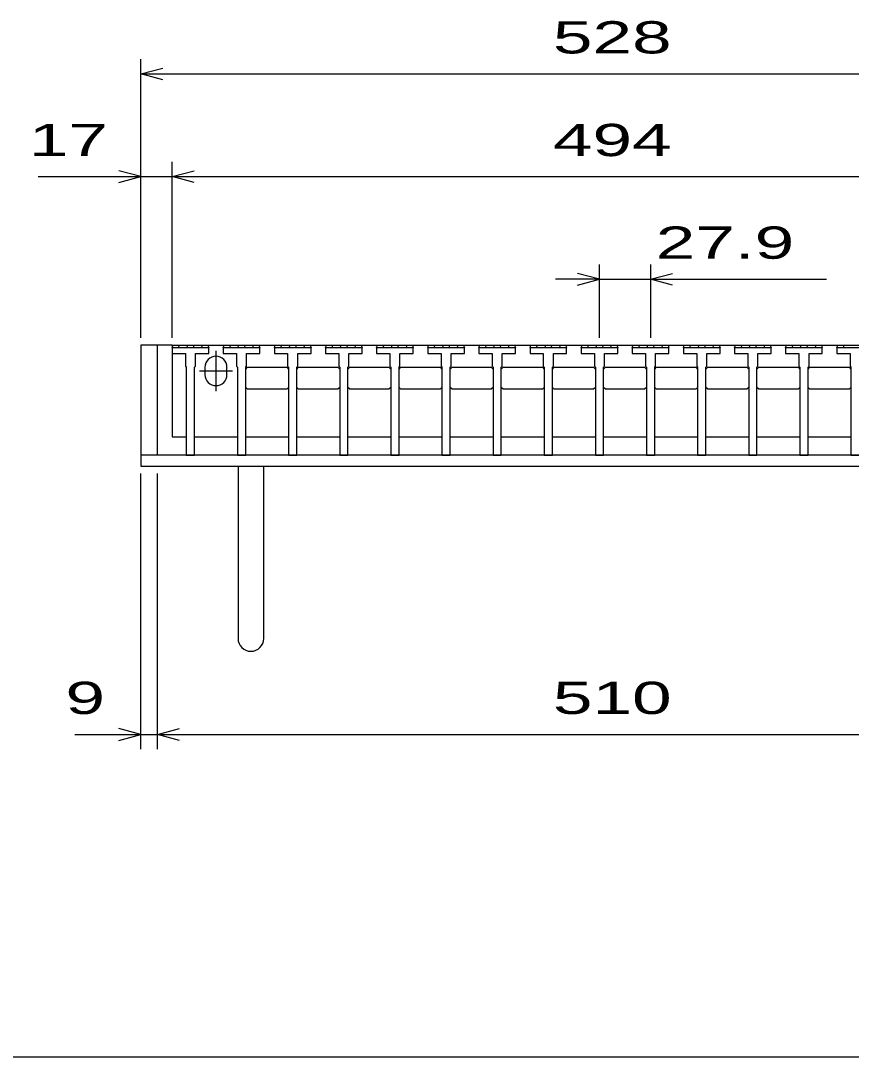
# Model space of a CAD drawing. Units: millimetres, scale not verified. Extents: x -1456 to 1385, y -1026 to 843.
# Drawn here: x -1066 to -613, y -917 to -352 of the extents above; entities that cross this region are included whole.
import ezdxf
from ezdxf.enums import TextEntityAlignment as Align

# ---------------------------------------------------------------- set-up
doc = ezdxf.new("R2010")
doc.units = ezdxf.units.MM
doc.header["$LTSCALE"] = 8
for name, color, linetype, lineweight in [('0_2', 150, 'Continuous', 25), ('16', 3, 'Continuous', 25), ('19', 6, 'Continuous', 25), ('22', 2, 'Continuous', 25)]:
    doc.layers.add(name, color=color, linetype=linetype, lineweight=lineweight)
doc.styles.add('ベクトル', font='')
doc.styles.get('ベクトル').set_extended_font_data('ベクトル')

msp = doc.modelspace()

# ---------------------------------------------------------------- linework, layer by layer
at = {"layer": '0_2'}
msp.add_line((1384.8, -917.2), (-1383.2, -917.2), dxfattribs=at)
at = {"layer": '16'}
for p, q in [((-983.8, -530.2), (-983.3, -528.7)), ((-983.8, -528.7), (-489.8, -528.7)), ((-983.8, -528.7), (-983.8, -578.7)), ((-983.8, -530.2), (-983.8, -533.2)), ((-963.8, -530.2), (-983.8, -530.2)), ((-983.3, -528.7), (-980.4, -528.7)), ((-980.4, -528.7), (-979.9, -530.2)), ((-975.75, -530.2), (-975.25, -528.7)), ((-975.25, -528.7), (-972.35, -528.7)), ((-972.35, -528.7), (-971.85, -530.2)), ((-967.7, -530.2), (-967.2, -528.7)), ((-967.2, -528.7), (-964.3, -528.7)), ((-964.3, -528.7), (-963.8, -530.2)), ((-963.8, -533.2), (-963.8, -530.2)), ((-955.9, -530.2), (-955.4, -528.7)), ((-955.9, -530.2), (-955.9, -533.2)), ((-935.9, -530.2), (-955.9, -530.2)), ((-955.4, -528.7), (-952.5, -528.7)), ((-952.5, -528.7), (-952, -530.2)), ((-947.85, -530.2), (-947.35, -528.7)), ((-947.35, -528.7), (-944.45, -528.7)), ((-944.45, -528.7), (-943.95, -530.2)), ((-939.8, -530.2), (-939.3, -528.7)), ((-939.3, -528.7), (-936.4, -528.7)), ((-936.4, -528.7), (-935.9, -530.2)), ((-935.9, -533.2), (-935.9, -530.2)), ((-928, -530.2), (-927.5, -528.7)), ((-928, -530.2), (-928, -533.2)), ((-908, -530.2), (-928, -530.2)), ((-927.5, -528.7), (-924.6, -528.7)), ((-924.6, -528.7), (-924.1, -530.2)), ((-919.95, -530.2), (-919.45, -528.7)), ((-919.45, -528.7), (-916.55, -528.7)), ((-916.55, -528.7), (-916.05, -530.2)), ((-911.9, -530.2), (-911.4, -528.7)), ((-911.4, -528.7), (-908.5, -528.7)), ((-908.5, -528.7), (-908, -530.2)), ((-908, -533.2), (-908, -530.2)), ((-900.1, -530.2), (-899.6, -528.7)), ((-900.1, -530.2), (-900.1, -533.2)), ((-880.1, -530.2), (-900.1, -530.2)), ((-899.6, -528.7), (-896.7, -528.7)), ((-896.7, -528.7), (-896.2, -530.2)), ((-892.05, -530.2), (-891.55, -528.7)), ((-891.55, -528.7), (-888.65, -528.7)), ((-888.65, -528.7), (-888.15, -530.2)), ((-884, -530.2), (-883.5, -528.7)), ((-883.5, -528.7), (-880.6, -528.7)), ((-880.6, -528.7), (-880.1, -530.2)), ((-880.1, -533.2), (-880.1, -530.2)), ((-872.2, -530.2), (-871.7, -528.7)), ((-872.2, -530.2), (-872.2, -533.2)), ((-852.2, -530.2), (-872.2, -530.2)), ((-871.7, -528.7), (-868.8, -528.7)), ((-868.8, -528.7), (-868.3, -530.2)), ((-864.15, -530.2), (-863.65, -528.7)), ((-863.65, -528.7), (-860.75, -528.7)), ((-860.75, -528.7), (-860.25, -530.2)), ((-856.1, -530.2), (-855.6, -528.7)), ((-855.6, -528.7), (-852.7, -528.7)), ((-852.7, -528.7), (-852.2, -530.2)), ((-852.2, -533.2), (-852.2, -530.2)), ((-844.3, -530.2), (-843.8, -528.7)), ((-844.3, -530.2), (-844.3, -533.2)), ((-824.3, -530.2), (-844.3, -530.2)), ((-843.8, -528.7), (-840.9, -528.7)), ((-840.9, -528.7), (-840.4, -530.2)), ((-836.25, -530.2), (-835.75, -528.7)), ((-835.75, -528.7), (-832.85, -528.7)), ((-832.85, -528.7), (-832.35, -530.2)), ((-828.2, -530.2), (-827.7, -528.7)), ((-827.7, -528.7), (-824.8, -528.7)), ((-824.8, -528.7), (-824.3, -530.2)), ((-824.3, -533.2), (-824.3, -530.2)), ((-816.4, -530.2), (-815.9, -528.7)), ((-816.4, -530.2), (-816.4, -533.2)), ((-796.4, -530.2), (-816.4, -530.2)), ((-815.9, -528.7), (-813, -528.7)), ((-813, -528.7), (-812.5, -530.2)), ((-808.35, -530.2), (-807.85, -528.7)), ((-807.85, -528.7), (-804.95, -528.7)), ((-804.95, -528.7), (-804.45, -530.2)), ((-800.3, -530.2), (-799.8, -528.7)), ((-799.8, -528.7), (-796.9, -528.7)), ((-796.9, -528.7), (-796.4, -530.2)), ((-796.4, -533.2), (-796.4, -530.2)), ((-788.5, -530.2), (-788, -528.7)), ((-788.5, -530.2), (-788.5, -533.2)), ((-768.5, -530.2), (-788.5, -530.2)), ((-788, -528.7), (-785.1, -528.7)), ((-785.1, -528.7), (-784.6, -530.2)), ((-780.45, -530.2), (-779.95, -528.7)), ((-779.95, -528.7), (-777.05, -528.7)), ((-777.05, -528.7), (-776.55, -530.2)), ((-772.4, -530.2), (-771.9, -528.7)), ((-771.9, -528.7), (-769, -528.7)), ((-769, -528.7), (-768.5, -530.2)), ((-768.5, -533.2), (-768.5, -530.2)), ((-760.6, -530.2), (-760.1, -528.7)), ((-760.6, -530.2), (-760.6, -533.2)), ((-740.6, -530.2), (-760.6, -530.2)), ((-760.1, -528.7), (-757.2, -528.7)), ((-757.2, -528.7), (-756.7, -530.2)), ((-752.55, -530.2), (-752.05, -528.7)), ((-752.05, -528.7), (-749.15, -528.7)), ((-749.15, -528.7), (-748.65, -530.2)), ((-744.5, -530.2), (-744, -528.7)), ((-744, -528.7), (-741.1, -528.7)), ((-741.1, -528.7), (-740.6, -530.2)), ((-740.6, -533.2), (-740.6, -530.2)), ((-732.7, -530.2), (-732.2, -528.7)), ((-732.7, -530.2), (-732.7, -533.2)), ((-712.7, -530.2), (-732.7, -530.2)), ((-732.2, -528.7), (-729.3, -528.7)), ((-729.3, -528.7), (-728.8, -530.2)), ((-724.65, -530.2), (-724.15, -528.7)), ((-724.15, -528.7), (-721.25, -528.7)), ((-721.25, -528.7), (-720.75, -530.2)), ((-716.6, -530.2), (-716.1, -528.7)), ((-716.1, -528.7), (-713.2, -528.7)), ((-713.2, -528.7), (-712.7, -530.2)), ((-712.7, -533.2), (-712.7, -530.2)), ((-704.8, -530.2), (-704.3, -528.7)), ((-704.8, -530.2), (-704.8, -533.2)), ((-684.8, -530.2), (-704.8, -530.2)), ((-704.3, -528.7), (-701.4, -528.7)), ((-701.4, -528.7), (-700.9, -530.2)), ((-696.75, -530.2), (-696.25, -528.7)), ((-696.25, -528.7), (-693.35, -528.7)), ((-693.35, -528.7), (-692.85, -530.2)), ((-688.7, -530.2), (-688.2, -528.7)), ((-688.2, -528.7), (-685.3, -528.7)), ((-685.3, -528.7), (-684.8, -530.2)), ((-684.8, -533.2), (-684.8, -530.2)), ((-676.9, -530.2), (-676.4, -528.7)), ((-676.9, -530.2), (-676.9, -533.2)), ((-656.9, -530.2), (-676.9, -530.2)), ((-676.4, -528.7), (-673.5, -528.7)), ((-673.5, -528.7), (-673, -530.2)), ((-668.85, -530.2), (-668.35, -528.7)), ((-668.35, -528.7), (-665.45, -528.7)), ((-665.45, -528.7), (-664.95, -530.2)), ((-660.8, -530.2), (-660.3, -528.7)), ((-660.3, -528.7), (-657.4, -528.7)), ((-657.4, -528.7), (-656.9, -530.2)), ((-656.9, -533.2), (-656.9, -530.2)), ((-649, -530.2), (-648.5, -528.7)), ((-649, -530.2), (-649, -533.2)), ((-629, -530.2), (-649, -530.2)), ((-648.5, -528.7), (-645.6, -528.7)), ((-645.6, -528.7), (-645.1, -530.2)), ((-640.95, -530.2), (-640.45, -528.7)), ((-640.45, -528.7), (-637.55, -528.7)), ((-637.55, -528.7), (-637.05, -530.2)), ((-632.9, -530.2), (-632.4, -528.7)), ((-632.4, -528.7), (-629.5, -528.7)), ((-629.5, -528.7), (-629, -530.2)), ((-629, -533.2), (-629, -530.2)), ((-621.1, -530.2), (-620.6, -528.7)), ((-621.1, -530.2), (-621.1, -533.2)), ((-601.1, -530.2), (-621.1, -530.2)), ((-620.6, -528.7), (-617.7, -528.7)), ((-617.7, -528.7), (-617.2, -530.2)), ((-983.8, -533.2), (-976.55, -533.2)), ((-976.55, -533.2), (-976.55, -540.2)), ((-971.05, -540.2), (-971.05, -533.2)), ((-971.05, -533.2), (-963.8, -533.2)), ((-959.85, -531.7), (-959.85, -553.7)), ((-955.9, -533.2), (-948.65, -533.2)), ((-948.65, -533.2), (-948.65, -540.2)), ((-943.15, -540.2), (-943.15, -533.2)), ((-943.15, -533.2), (-935.9, -533.2)), ((-928, -533.2), (-920.75, -533.2)), ((-920.75, -533.2), (-920.75, -540.2)), ((-915.25, -540.2), (-915.25, -533.2)), ((-915.25, -533.2), (-908, -533.2)), ((-900.1, -533.2), (-892.85, -533.2)), ((-892.85, -533.2), (-892.85, -540.2)), ((-887.35, -540.2), (-887.35, -533.2)), ((-887.35, -533.2), (-880.1, -533.2)), ((-872.2, -533.2), (-864.95, -533.2)), ((-864.95, -533.2), (-864.95, -540.2)), ((-859.45, -540.2), (-859.45, -533.2)), ((-859.45, -533.2), (-852.2, -533.2)), ((-844.3, -533.2), (-837.05, -533.2)), ((-837.05, -533.2), (-837.05, -540.2)), ((-831.55, -540.2), (-831.55, -533.2)), ((-831.55, -533.2), (-824.3, -533.2)), ((-816.4, -533.2), (-809.15, -533.2)), ((-809.15, -533.2), (-809.15, -540.2)), ((-803.65, -540.2), (-803.65, -533.2)), ((-803.65, -533.2), (-796.4, -533.2)), ((-788.5, -533.2), (-781.25, -533.2)), ((-781.25, -533.2), (-781.25, -540.2)), ((-775.75, -540.2), (-775.75, -533.2)), ((-775.75, -533.2), (-768.5, -533.2)), ((-760.6, -533.2), (-753.35, -533.2)), ((-753.35, -533.2), (-753.35, -540.2)), ((-747.85, -540.2), (-747.85, -533.2)), ((-747.85, -533.2), (-740.6, -533.2)), ((-732.7, -533.2), (-725.45, -533.2)), ((-725.45, -533.2), (-725.45, -540.2)), ((-719.95, -540.2), (-719.95, -533.2)), ((-719.95, -533.2), (-712.7, -533.2)), ((-704.8, -533.2), (-697.55, -533.2)), ((-697.55, -533.2), (-697.55, -540.2)), ((-692.05, -540.2), (-692.05, -533.2)), ((-692.05, -533.2), (-684.8, -533.2)), ((-676.9, -533.2), (-669.65, -533.2)), ((-669.65, -533.2), (-669.65, -540.2)), ((-664.15, -540.2), (-664.15, -533.2)), ((-664.15, -533.2), (-656.9, -533.2)), ((-649, -533.2), (-641.75, -533.2)), ((-641.75, -533.2), (-641.75, -540.2)), ((-636.25, -540.2), (-636.25, -533.2)), ((-636.25, -533.2), (-629, -533.2)), ((-621.1, -533.2), (-613.85, -533.2)), ((-613.85, -533.2), (-613.85, -540.2)), ((-976.55, -540.2), (-976.05, -540.7)), ((-976.05, -540.7), (-976.05, -588.7)), ((-971.55, -540.7), (-971.05, -540.2)), ((-971.55, -588.7), (-971.55, -540.7)), ((-968.85, -542.7), (-950.85, -542.7)), ((-965.85, -540.7), (-965.85, -544.7)), ((-953.85, -544.7), (-953.85, -540.7)), ((-948.65, -540.2), (-948.15, -540.7)), ((-948.15, -540.7), (-948.15, -588.7)), ((-943.65, -540.7), (-943.15, -540.2)), ((-943.65, -588.7), (-943.65, -540.7)), ((-943.65, -541.7), (-942.65, -540.7)), ((-942.65, -540.7), (-921.25, -540.7)), ((-921.25, -540.7), (-920.25, -541.7)), ((-920.75, -540.2), (-920.25, -540.7)), ((-920.25, -540.7), (-920.25, -588.7)), ((-915.75, -540.7), (-915.25, -540.2)), ((-915.75, -588.7), (-915.75, -540.7)), ((-915.75, -541.7), (-914.75, -540.7)), ((-914.75, -540.7), (-893.35, -540.7)), ((-893.35, -540.7), (-892.35, -541.7)), ((-892.85, -540.2), (-892.35, -540.7)), ((-892.35, -540.7), (-892.35, -588.7)), ((-887.85, -540.7), (-887.35, -540.2)), ((-887.85, -588.7), (-887.85, -540.7)), ((-887.85, -541.7), (-886.85, -540.7)), ((-886.85, -540.7), (-865.45, -540.7)), ((-865.45, -540.7), (-864.45, -541.7)), ((-864.95, -540.2), (-864.45, -540.7)), ((-864.45, -540.7), (-864.45, -588.7)), ((-859.95, -540.7), (-859.45, -540.2)), ((-859.95, -588.7), (-859.95, -540.7)), ((-859.95, -541.7), (-858.95, -540.7)), ((-858.95, -540.7), (-837.55, -540.7)), ((-837.55, -540.7), (-836.55, -541.7)), ((-837.05, -540.2), (-836.55, -540.7)), ((-836.55, -540.7), (-836.55, -588.7)), ((-832.05, -540.7), (-831.55, -540.2)), ((-832.05, -588.7), (-832.05, -540.7)), ((-832.05, -541.7), (-831.05, -540.7)), ((-831.05, -540.7), (-809.65, -540.7)), ((-809.65, -540.7), (-808.65, -541.7)), ((-809.15, -540.2), (-808.65, -540.7)), ((-808.65, -540.7), (-808.65, -588.7)), ((-804.15, -540.7), (-803.65, -540.2)), ((-804.15, -588.7), (-804.15, -540.7)), ((-804.15, -541.7), (-803.15, -540.7)), ((-803.15, -540.7), (-781.75, -540.7)), ((-781.75, -540.7), (-780.75, -541.7)), ((-781.25, -540.2), (-780.75, -540.7)), ((-780.75, -540.7), (-780.75, -588.7)), ((-776.25, -540.7), (-775.75, -540.2)), ((-776.25, -588.7), (-776.25, -540.7)), ((-776.25, -541.7), (-775.25, -540.7)), ((-775.25, -540.7), (-753.85, -540.7)), ((-753.85, -540.7), (-752.85, -541.7)), ((-753.35, -540.2), (-752.85, -540.7)), ((-752.85, -540.7), (-752.85, -588.7)), ((-748.35, -540.7), (-747.85, -540.2)), ((-748.35, -588.7), (-748.35, -540.7)), ((-748.35, -541.7), (-747.35, -540.7)), ((-747.35, -540.7), (-725.95, -540.7)), ((-725.95, -540.7), (-724.95, -541.7)), ((-725.45, -540.2), (-724.95, -540.7)), ((-724.95, -540.7), (-724.95, -588.7)), ((-720.45, -540.7), (-719.95, -540.2)), ((-720.45, -588.7), (-720.45, -540.7)), ((-720.45, -541.7), (-719.45, -540.7)), ((-719.45, -540.7), (-698.05, -540.7)), ((-698.05, -540.7), (-697.05, -541.7)), ((-697.55, -540.2), (-697.05, -540.7)), ((-697.05, -540.7), (-697.05, -588.7)), ((-692.55, -540.7), (-692.05, -540.2)), ((-692.55, -588.7), (-692.55, -540.7)), ((-692.55, -541.7), (-691.55, -540.7)), ((-691.55, -540.7), (-670.15, -540.7)), ((-670.15, -540.7), (-669.15, -541.7)), ((-669.65, -540.2), (-669.15, -540.7)), ((-669.15, -540.7), (-669.15, -588.7)), ((-664.65, -540.7), (-664.15, -540.2)), ((-664.65, -588.7), (-664.65, -540.7)), ((-664.65, -541.7), (-663.65, -540.7)), ((-663.65, -540.7), (-642.25, -540.7)), ((-642.25, -540.7), (-641.25, -541.7)), ((-641.75, -540.2), (-641.25, -540.7)), ((-641.25, -540.7), (-641.25, -588.7)), ((-636.75, -540.7), (-636.25, -540.2)), ((-636.75, -588.7), (-636.75, -540.7)), ((-636.75, -541.7), (-635.75, -540.7)), ((-635.75, -540.7), (-614.35, -540.7)), ((-614.35, -540.7), (-613.35, -541.7)), ((-613.85, -540.2), (-613.35, -540.7)), ((-613.35, -540.7), (-613.35, -588.7)), ((-942.65, -552.7), (-943.65, -551.7)), ((-921.25, -552.7), (-942.65, -552.7)), ((-920.25, -551.7), (-921.25, -552.7)), ((-914.75, -552.7), (-915.75, -551.7)), ((-893.35, -552.7), (-914.75, -552.7)), ((-892.35, -551.7), (-893.35, -552.7)), ((-886.85, -552.7), (-887.85, -551.7)), ((-865.45, -552.7), (-886.85, -552.7)), ((-864.45, -551.7), (-865.45, -552.7)), ((-858.95, -552.7), (-859.95, -551.7)), ((-837.55, -552.7), (-858.95, -552.7)), ((-836.55, -551.7), (-837.55, -552.7)), ((-831.05, -552.7), (-832.05, -551.7)), ((-809.65, -552.7), (-831.05, -552.7)), ((-808.65, -551.7), (-809.65, -552.7)), ((-803.15, -552.7), (-804.15, -551.7)), ((-781.75, -552.7), (-803.15, -552.7)), ((-780.75, -551.7), (-781.75, -552.7)), ((-775.25, -552.7), (-776.25, -551.7)), ((-753.85, -552.7), (-775.25, -552.7)), ((-752.85, -551.7), (-753.85, -552.7)), ((-747.35, -552.7), (-748.35, -551.7)), ((-725.95, -552.7), (-747.35, -552.7)), ((-724.95, -551.7), (-725.95, -552.7)), ((-719.45, -552.7), (-720.45, -551.7)), ((-698.05, -552.7), (-719.45, -552.7)), ((-697.05, -551.7), (-698.05, -552.7)), ((-691.55, -552.7), (-692.55, -551.7)), ((-670.15, -552.7), (-691.55, -552.7)), ((-669.15, -551.7), (-670.15, -552.7)), ((-663.65, -552.7), (-664.65, -551.7)), ((-642.25, -552.7), (-663.65, -552.7)), ((-641.25, -551.7), (-642.25, -552.7)), ((-635.75, -552.7), (-636.75, -551.7)), ((-614.35, -552.7), (-635.75, -552.7)), ((-613.35, -551.7), (-614.35, -552.7)), ((-983.8, -578.7), (-976.05, -578.7)), ((-971.55, -578.7), (-948.15, -578.7)), ((-943.65, -578.7), (-920.25, -578.7)), ((-915.75, -578.7), (-892.35, -578.7)), ((-887.85, -578.7), (-864.45, -578.7)), ((-859.95, -578.7), (-836.55, -578.7)), ((-832.05, -578.7), (-808.65, -578.7)), ((-804.15, -578.7), (-780.75, -578.7)), ((-776.25, -578.7), (-752.85, -578.7)), ((-748.35, -578.7), (-724.95, -578.7)), ((-720.45, -578.7), (-697.05, -578.7)), ((-692.55, -578.7), (-669.15, -578.7)), ((-664.65, -578.7), (-641.25, -578.7)), ((-636.75, -578.7), (-613.35, -578.7)), ((-976.05, -588.7), (-971.55, -588.7)), ((-948.15, -588.7), (-943.65, -588.7)), ((-920.25, -588.7), (-915.75, -588.7)), ((-892.35, -588.7), (-887.85, -588.7)), ((-864.45, -588.7), (-859.95, -588.7)), ((-836.55, -588.7), (-832.05, -588.7)), ((-808.65, -588.7), (-804.15, -588.7)), ((-780.75, -588.7), (-776.25, -588.7)), ((-752.85, -588.7), (-748.35, -588.7)), ((-724.95, -588.7), (-720.45, -588.7)), ((-697.05, -588.7), (-692.55, -588.7)), ((-669.15, -588.7), (-664.65, -588.7)), ((-641.25, -588.7), (-636.75, -588.7)), ((-613.35, -588.7), (-608.85, -588.7))]:
    msp.add_line(p, q, dxfattribs=at)
for centre, start, end in [((-959.85, -540.7), 0, 180), ((-959.85, -544.7), 180, 0)]:
    msp.add_arc(centre, 6, start, end, dxfattribs=at)
at = {"layer": '19'}
for p, q in [((-983.8, -528.7), (-1000.8, -528.7)), ((-1000.8, -528.7), (-1000.8, -594.7)), ((-991.8, -588.7), (-991.8, -528.7)), ((-991.8, -588.7), (-1000.8, -588.7)), ((-481.8, -588.7), (-991.8, -588.7)), ((-1000.8, -594.7), (-472.8, -594.7)), ((-947.8, -594.7), (-947.8, -688.7)), ((-933.8, -688.7), (-933.8, -594.7))]:
    msp.add_line(p, q, dxfattribs=at)
msp.add_arc((-940.8, -688.7), 7, 180, 0, dxfattribs=at)
at = {"layer": '22', "color": 4}
for p, q in [((-1000.8, -524.7), (-1000.8, -372.7)), ((-1000.8, -380.7), (-988.8, -377.5)), ((-988.8, -383.9), (-1000.8, -380.7)), ((-1000.8, -380.7), (-472.8, -380.7)), ((-1000.8, -524.7), (-1000.8, -428.7)), ((-983.8, -524.7), (-983.8, -428.7)), ((-1000.8, -436.7), (-1012.8, -433.5)), ((-983.8, -436.7), (-971.8, -433.5)), ((-1056.8, -436.7), (-1000.8, -436.7)), ((-1012.8, -439.9), (-1000.8, -436.7)), ((-1000.8, -436.7), (-983.8, -436.7)), ((-971.8, -439.9), (-983.8, -436.7)), ((-983.8, -436.7), (-489.8, -436.7)), ((-750.6, -524.7), (-750.6, -484.7)), ((-722.7, -484.7), (-722.7, -524.7)), ((-750.6, -492.7), (-762.6, -489.5)), ((-722.7, -492.7), (-710.7, -489.5)), ((-750.6, -492.7), (-774.6, -492.7)), ((-762.6, -495.9), (-750.6, -492.7)), ((-750.6, -492.7), (-722.7, -492.7)), ((-710.7, -495.9), (-722.7, -492.7)), ((-722.7, -492.7), (-626.7, -492.7)), ((-1000.8, -749.1), (-1000.8, -598.7)), ((-991.8, -749.1), (-991.8, -598.7)), ((-1000.8, -741.1), (-1012.8, -737.9)), ((-991.8, -741.1), (-979.8, -737.9)), ((-1036.8, -741.1), (-1000.8, -741.1)), ((-1012.8, -744.3), (-1000.8, -741.1)), ((-1000.8, -741.1), (-991.8, -741.1)), ((-979.8, -744.3), (-991.8, -741.1)), ((-991.8, -741.1), (-481.8, -741.1))]:
    msp.add_line(p, q, dxfattribs=at)

# ---------------------------------------------------------------- texts
at = {"layer": '22', "style": 'ベクトル', "width": 1.65}
for s, p in [(' 528 ', (-786.8, -360.7)), (' 17 ', (-1072.8, -416.7)), (' 494 ', (-786.8, -416.7)), (' 27.9 ', (-730.7, -472.7)), (' 9 ', (-1052.8, -721.1)), (' 510 ', (-786.8, -721.1))]:
    msp.add_text(s, height=17.6, dxfattribs=at).set_placement(p, align=Align.MIDDLE_LEFT)

doc.saveas('drawing.dxf')
